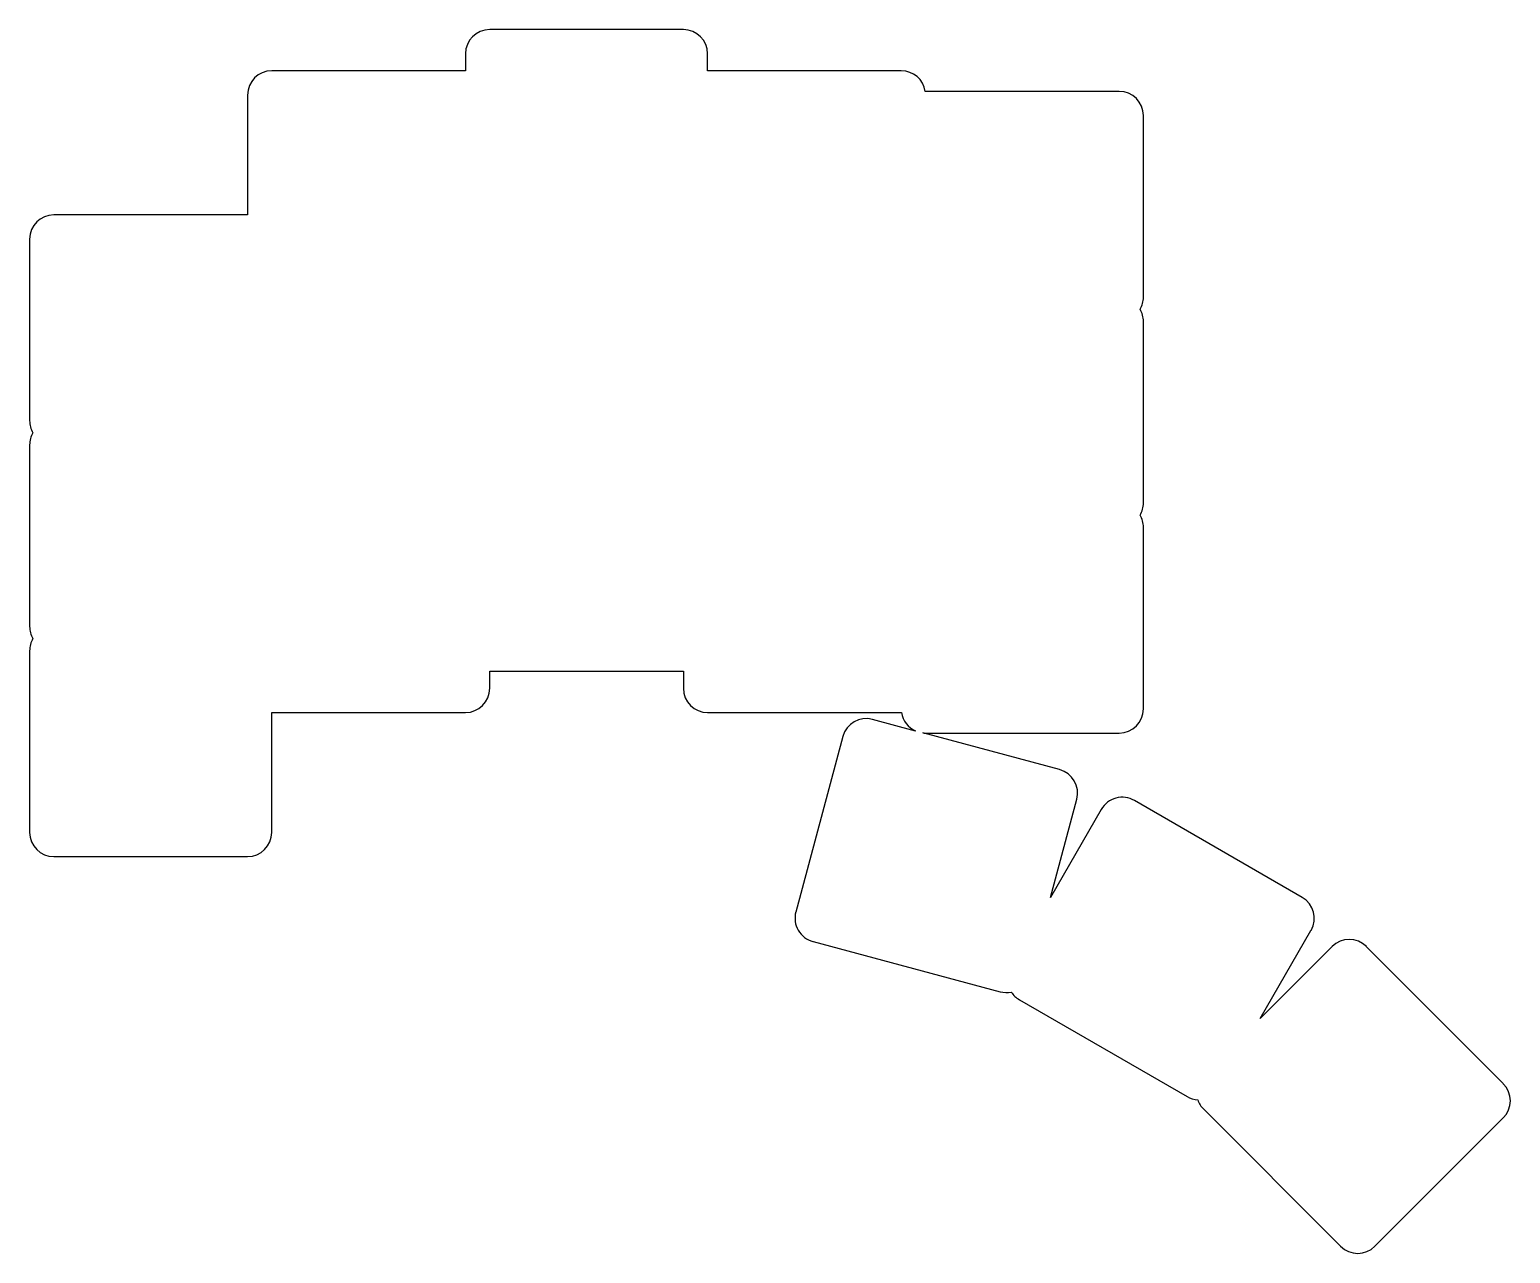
# Model space of a CAD drawing. Header units: millimetres. Extents: x 8 to 130, y -42 to 59.
import ezdxf

# ---------------------------------------------------------------- set-up
doc = ezdxf.new("R2010")
doc.units = ezdxf.units.MM

msp = doc.modelspace()

# ---------------------------------------------------------------- linework, layer by layer
for p, q in [((62, 58.8), (46, 58.8)), ((44, 56.8), (44, 55.4)), ((64, 55.4), (64, 56.8)), ((44, 55.4), (28, 55.4)), ((80, 55.4), (64, 55.4)), ((26, 53.4), (26, 43.5)), ((98, 53.7), (82, 53.7)), ((100, 36.7), (100, 51.7)), ((26, 43.5), (10, 43.5)), ((8, 41.5), (8, 26.5)), ((100, 19.7), (100, 34.7)), ((8, 24.5), (8, 9.5)), ((100, 2.7), (100, 17.7)), ((8, 7.5), (8, -7.5)), ((46, 4.4), (46, 5.8)), ((46, 5.8), (62, 5.8)), ((62, 5.8), (62, 4.4)), ((28, -7.5), (28, 2.4)), ((28, 2.4), (44, 2.4)), ((64, 2.4), (80, 2.4)), ((81.18, 0.87), (77.62, 1.83)), ((75.18, 0.41), (71.29, -14.08)), ((93.08, -2.31), (81.79, 0.71)), ((82, 0.7), (98, 0.7)), ((92.32, -12.88), (94.49, -4.76)), ((113.11, -12.87), (99.25, -4.87)), ((96.52, -5.6), (92.32, -12.88)), ((10, -9.5), (26, -9.5)), ((109.64, -22.88), (113.84, -15.6)), ((72.71, -16.52), (88.16, -20.67)), ((115.58, -16.94), (109.64, -22.88)), ((129.72, -28.25), (118.41, -16.94)), ((89.75, -21.32), (103.61, -29.32)), ((104.98, -30.37), (116.29, -41.69)), ((119.12, -41.69), (129.72, -31.08))]:
    msp.add_line(p, q)
for centre, start, end in [((46, 56.8), 90, 180), ((62, 56.8), 0, 90), ((28, 53.4), 90, 180), ((80, 53.4), 8.6232, 90), ((82, 51.7), 90, 90.6477), ((98, 51.7), 0, 90), ((10, 41.5), 90, 180), ((98, 36.7), 330, 360), ((98, 34.7), 0, 30), ((10, 26.5), 180, 210), ((10, 24.5), 150, 180), ((98, 19.7), 330, 360), ((98, 17.7), 0, 30), ((10, 9.5), 180, 210), ((10, 7.5), 150, 180), ((44, 4.4), 270, 360), ((64, 4.4), 180, 270), ((98, 2.7), 270, 360), ((77.11, -0.1), 75, 165), ((80, 4.4), 270, 270.6477), ((82, 2.7), 188.6232, 245.905), ((82, 2.7), 264.095, 270), ((92.56, -4.25), 345, 75), ((98.25, -6.6), 60, 150), ((10, -7.5), 180, 270), ((26, -7.5), 270, 360), ((112.11, -14.6), 330, 60), ((73.22, -14.59), 165, 255), ((117, -18.35), 45, 135), ((88.68, -18.73), 255, 281.624), ((90.75, -19.59), 213.376, 240), ((104.61, -27.59), 240, 266.624), ((128.31, -29.67), 315, 45), ((106.39, -28.96), 198.376, 225), ((117.7, -40.27), 225, 315)]:
    msp.add_arc(centre, 2, start, end)

doc.saveas('drawing.dxf')
